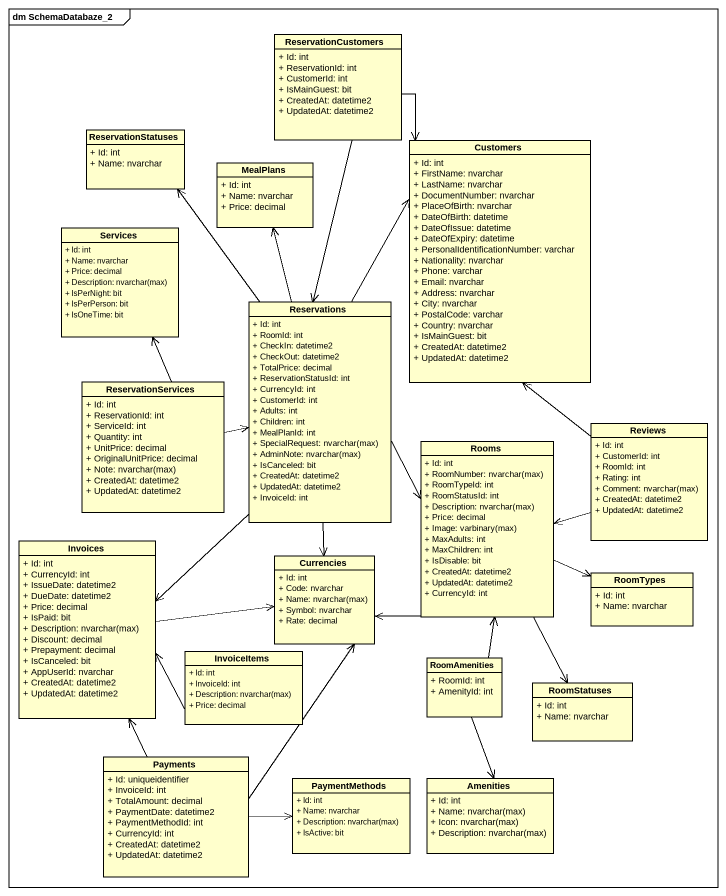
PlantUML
@startuml
mainframe dm SchemaDatabaze_2
hide circle
hide empty members
skinparam classAttributeIconSize 0
class ReservationCustomers {
  + Id: int
  + ReservationId: int
  + CustomerId: int
  + IsMainGuest: bit
  + CreatedAt: datetime2
  + UpdatedAt: datetime2
}
class ReservationStatuses {
  + Id: int
  + Name: nvarchar
}
class Customers {
  + Id: int
  + FirstName: nvarchar
  + LastName: nvarchar
  + DocumentNumber: nvarchar
  + PlaceOfBirth: nvarchar
  + DateOfBirth: datetime
  + DateOfIssue: datetime
  + DateOfExpiry: datetime
  + PersonalIdentificationNumber: varchar
  + Nationality: nvarchar
  + Phone: varchar
  + Email: nvarchar
  + Address: nvarchar
  + City: nvarchar
  + PostalCode: varchar
  + Country: nvarchar
  + IsMainGuest: bit
  + CreatedAt: datetime2
  + UpdatedAt: datetime2
}
class MealPlans {
  + Id: int
  + Name: nvarchar
  + Price: decimal
}
class Services {
  + Id: int
  + Name: nvarchar
  + Price: decimal
  {field} + Description: nvarchar(max)
  + IsPerNight: bit
  + IsPerPerson: bit
  + IsOneTime: bit
}
class Reservations {
  + Id: int
  + RoomId: int
  + CheckIn: datetime2
  + CheckOut: datetime2
  + TotalPrice: decimal
  + ReservationStatusId: int
  + CurrencyId: int
  + CustomerId: int
  + Adults: int
  + Children: int
  + MealPlanId: int
  {field} + SpecialRequest: nvarchar(max)
  {field} + AdminNote: nvarchar(max)
  + IsCanceled: bit
  + CreatedAt: datetime2
  + UpdatedAt: datetime2
  + InvoiceId: int
}
class ReservationServices {
  + Id: int
  + ReservationId: int
  + ServiceId: int
  + Quantity: int
  + UnitPrice: decimal
  + OriginalUnitPrice: decimal
  {field} + Note: nvarchar(max)
  + CreatedAt: datetime2
  + UpdatedAt: datetime2
}
class Reviews {
  + Id: int
  + CustomerId: int
  + RoomId: int
  + Rating: int
  {field} + Comment: nvarchar(max)
  + CreatedAt: datetime2
  + UpdatedAt: datetime2
}
class Rooms {
  + Id: int
  {field} + RoomNumber: nvarchar(max)
  + RoomTypeId: int
  + RoomStatusId: int
  {field} + Description: nvarchar(max)
  + Price: decimal
  {field} + Image: varbinary(max)
  + MaxAdults: int
  + MaxChildren: int
  + IsDisable: bit
  + CreatedAt: datetime2
  + UpdatedAt: datetime2
  + CurrencyId: int
}
class Invoices {
  + Id: int
  + CurrencyId: int
  + IssueDate: datetime2
  + DueDate: datetime2
  + Price: decimal
  + IsPaid: bit
  {field} + Description: nvarchar(max)
  + Discount: decimal
  + Prepayment: decimal
  + IsCanceled: bit
  + AppUserId: nvarchar
  + CreatedAt: datetime2
  + UpdatedAt: datetime2
}
class Currencies {
  + Id: int
  + Code: nvarchar
  {field} + Name: nvarchar(max)
  + Symbol: nvarchar
  + Rate: decimal
}
class RoomTypes {
  + Id: int
  + Name: nvarchar
}
class InvoiceItems {
  + Id: int
  + InvoiceId: int
  {field} + Description: nvarchar(max)
  + Price: decimal
}
class RoomAmenities {
  + RoomId: int
  + AmenityId: int
}
class RoomStatuses {
  + Id: int
  + Name: nvarchar
}
class Payments {
  + Id: uniqueidentifier
  + InvoiceId: int
  + TotalAmount: decimal
  + PaymentDate: datetime2
  + PaymentMethodId: int
  + CurrencyId: int
  + CreatedAt: datetime2
  + UpdatedAt: datetime2
}
class PaymentMethods {
  + Id: int
  + Name: nvarchar
  {field} + Description: nvarchar(max)
  + IsActive: bit
}
class Amenities {
  + Id: int
  {field} + Name: nvarchar(max)
  {field} + Icon: nvarchar(max)
  {field} + Description: nvarchar(max)
}
ReservationCustomers --> Customers
ReservationCustomers --> Reservations
Reservations -up-> ReservationStatuses
Reservations -up-> Customers
Reservations -up-> MealPlans
Reservations --> Rooms
Reservations --> Invoices
Reservations --> Currencies
ReservationServices -up-> Services
ReservationServices -right-> Reservations
Reviews -up-> Customers
Reviews -left-> Rooms
Rooms -left-> Currencies
Rooms -right-> RoomTypes
Rooms --> RoomStatuses
Invoices -right-> Currencies
InvoiceItems -left-> Invoices
RoomAmenities -up-> Rooms
RoomAmenities --> Amenities
Payments -up-> Invoices
Payments -up-> Currencies
Payments -right-> PaymentMethods
@enduml
